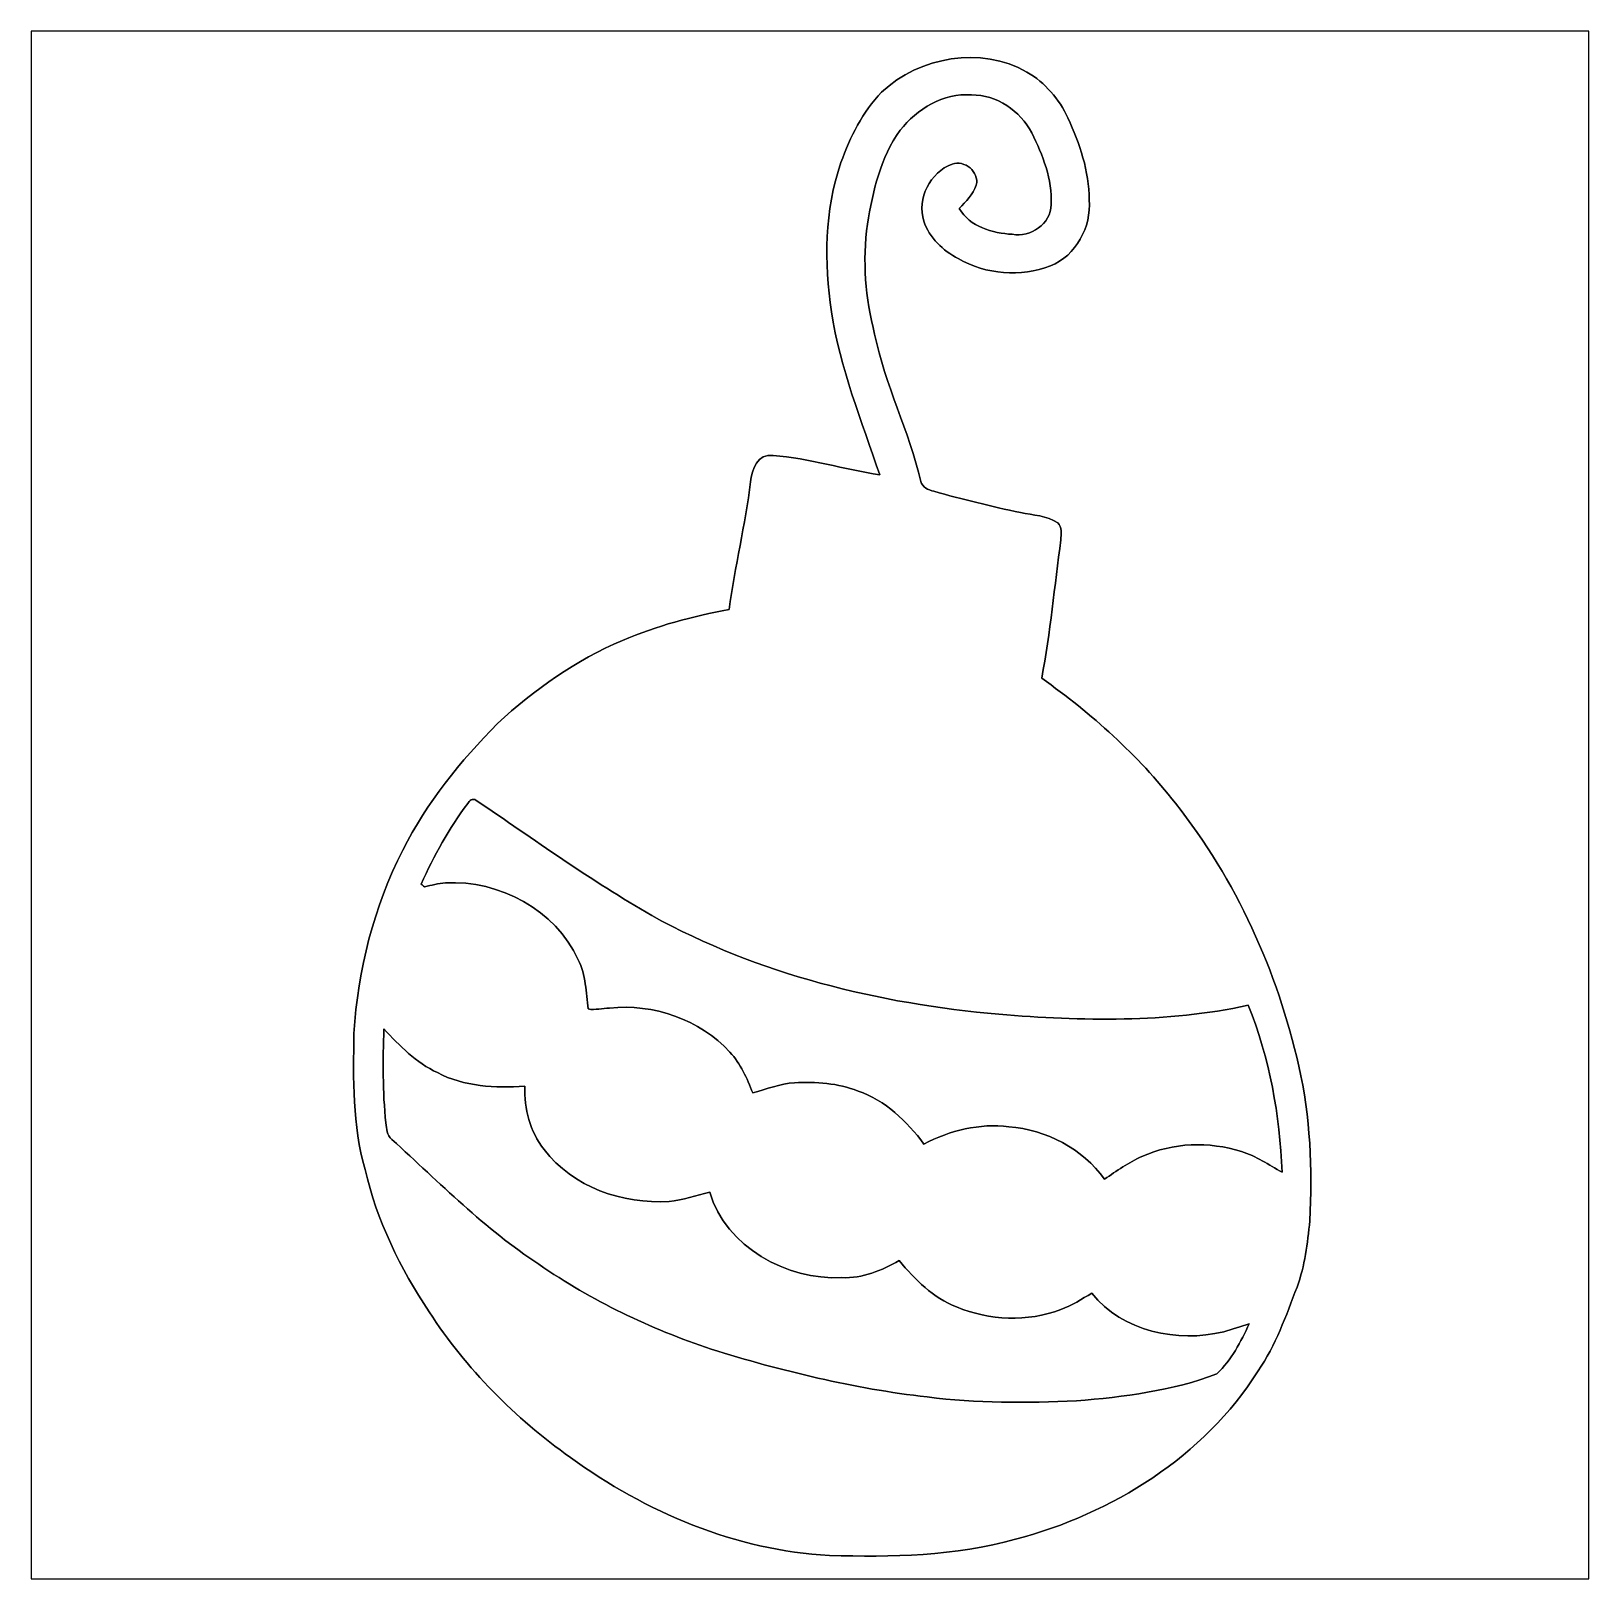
# Model space of a CAD drawing. Header units: centimetres. Extents: x -16.8 to 16.8, y -16.7 to 16.7.
import ezdxf

# ---------------------------------------------------------------- set-up
doc = ezdxf.new("R2010")
doc.units = ezdxf.units.CM
doc.header["$MEASUREMENT"] = 0
doc.layers.add('Layer 1', color=7, linetype='Continuous')

msp = doc.modelspace()

# ---------------------------------------------------------------- linework, layer by layer
at = {"layer": 'Layer 1', "color": 7}
for points, knots in [([(-16.77458, 16.66875), (-16.77458, 16.66875), (16.77458, 16.66875), (16.77458, 16.66875), (16.77458, 16.66875), (16.77458, 16.66875), (16.77458, -16.66875), (16.77458, -16.66875), (16.77458, -16.66875), (16.77458, -16.66875), (-16.77458, -16.66875), (-16.77458, -16.66875), (-16.77458, -16.66875), (-16.77458, -16.66875), (-16.77458, 16.66875), (-16.77458, 16.66875), (-16.77458, 16.66875), (-16.77458, 16.66875), (-16.77458, 16.66875), (-16.77458, 16.66875)], [0, 0, 0, 0, 0.16666667, 0.16666667, 0.16666667, 0.16666667, 0.33333333, 0.33333333, 0.33333333, 0.33333333, 0.5, 0.5, 0.5, 0.5, 0.66666667, 0.66666667, 0.66666667, 0.66666667, 1, 1, 1, 1]), ([(1.54234, 15.35571), (1.12995, 14.93097), (0.86289, 14.38875), (0.6664, 13.83594), (0.6664, 13.83594), (0.31009, 12.80795), (0.30515, 11.69106), (0.46496, 10.62496), (0.46496, 10.62496), (0.64064, 9.40964), (1.11584, 8.26911), (1.50178, 7.112), (1.50178, 7.112), (0.73343, 7.22842), (-0.01623, 7.46936), (-0.79304, 7.52651), (-0.79304, 7.52651), (-1.12642, 7.58931), (-1.25765, 7.21995), (-1.27917, 6.96277), (-1.27917, 6.96277), (-1.39241, 6.0385), (-1.62031, 5.13327), (-1.74131, 4.2104), (-1.74131, 4.2104), (-2.52589, 4.06435), (-3.30376, 3.8608), (-4.03825, 3.54401), (-4.03825, 3.54401), (-5.03767, 3.12279), (-5.93654, 2.49026), (-6.72783, 1.75366), (-6.72783, 1.75366), (-7.5311, 0.94827), (-8.25253, 0.04904), (-8.76794, -0.96943), (-8.76794, -0.96943), (-9.39236, -2.19357), (-9.74125, -3.55036), (-9.82133, -4.92054), (-9.82133, -4.92054), (-9.83862, -5.89844), (-9.85555, -6.89928), (-9.58215, -7.84789), (-9.58215, -7.84789), (-9.33027, -8.95103), (-8.82474, -9.97973), (-8.20067, -10.91741), (-8.20067, -10.91741), (-7.40445, -12.1472), (-6.35494, -13.20624), (-5.16184, -14.05255), (-5.16184, -14.05255), (-3.53589, -15.23012), (-1.60655, -16.06374), (0.41663, -16.16393), (0.41663, -16.16393), (1.75824, -16.20555), (3.1242, -16.17627), (4.4263, -15.81714), (4.4263, -15.81714), (6.51334, -15.26575), (8.48113, -14.03703), (9.65165, -12.19165), (9.65165, -12.19165), (10.027, -11.63743), (10.2556, -11.00455), (10.48914, -10.3826), (10.48914, -10.3826), (10.65706, -9.92681), (10.71951, -9.43998), (10.7636, -8.95914), (10.7636, -8.95914), (10.82181, -7.84401), (10.77912, -6.7183), (10.52971, -5.62681), (10.52971, -5.62681), (10.06263, -3.57822), (9.18104, -1.61043), (7.86977, 0.03881), (7.86977, 0.03881), (7.06155, 1.08232), (6.06354, 1.96674), (4.9911, 2.73085), (4.9911, 2.73085), (5.17984, 3.71616), (5.2645, 4.71664), (5.40385, 5.70936), (5.40385, 5.70936), (5.40597, 5.83318), (5.43701, 5.98558), (5.33682, 6.07766), (5.33682, 6.07766), (5.0994, 6.23782), (4.80413, 6.2417), (4.53355, 6.29991), (4.53355, 6.29991), (3.9049, 6.42796), (3.2826, 6.58777), (2.66418, 6.75711), (2.66418, 6.75711), (2.55094, 6.78991), (2.41406, 6.83824), (2.38936, 6.97018), (2.38936, 6.97018), (2.1336, 8.05145), (1.61749, 9.05228), (1.39206, 10.14201), (1.39206, 10.14201), (1.19768, 10.91424), (1.12183, 11.72175), (1.24001, 12.51267), (1.24001, 12.51267), (1.34761, 13.21717), (1.52083, 13.94319), (1.94063, 14.53303), (1.94063, 14.53303), (2.30717, 14.98917), (2.86738, 15.35112), (3.47557, 15.29433), (3.47557, 15.29433), (4.02519, 15.30456), (4.52614, 14.95319), (4.77449, 14.47518), (4.77449, 14.47518), (5.01721, 14.00034), (5.21829, 13.47399), (5.19501, 12.93319), (5.19501, 12.93319), (5.19112, 12.51021), (4.74945, 12.22516), (4.3561, 12.29219), (4.3561, 12.29219), (3.93524, 12.31935), (3.43923, 12.45482), (3.21557, 12.84711), (3.21557, 12.84711), (3.35174, 13.00409), (3.51861, 13.14873), (3.58211, 13.35334), (3.58211, 13.35334), (3.64807, 13.64192), (3.32987, 13.89733), (3.05858, 13.80702), (3.05858, 13.80702), (2.58974, 13.62639), (2.29799, 13.06724), (2.45251, 12.579), (2.45251, 12.579), (2.5654, 12.21493), (2.86702, 11.94435), (3.1944, 11.76831), (3.1944, 11.76831), (3.78954, 11.42647), (4.53849, 11.36333), (5.17948, 11.61168), (5.17948, 11.61168), (5.7337, 11.83358), (6.0579, 12.45306), (6.01592, 13.03549), (6.01592, 13.03549), (6.01098, 13.65109), (5.81096, 14.24552), (5.55378, 14.79832), (5.55378, 14.79832), (5.36822, 15.20649), (5.05989, 15.55856), (4.67325, 15.78681), (4.67325, 15.78681), (3.68018, 16.35266), (2.36432, 16.11983), (1.54234, 15.35571)], [0, 0, 0, 0, 0.02272727, 0.02272727, 0.02272727, 0.02272727, 0.04545455, 0.04545455, 0.04545455, 0.04545455, 0.06818182, 0.06818182, 0.06818182, 0.06818182, 0.09090909, 0.09090909, 0.09090909, 0.09090909, 0.11363636, 0.11363636, 0.11363636, 0.11363636, 0.13636364, 0.13636364, 0.13636364, 0.13636364, 0.15909091, 0.15909091, 0.15909091, 0.15909091, 0.18181818, 0.18181818, 0.18181818, 0.18181818, 0.20454545, 0.20454545, 0.20454545, 0.20454545, 0.22727273, 0.22727273, 0.22727273, 0.22727273, 0.25, 0.25, 0.25, 0.25, 0.27272727, 0.27272727, 0.27272727, 0.27272727, 0.29545455, 0.29545455, 0.29545455, 0.29545455, 0.31818182, 0.31818182, 0.31818182, 0.31818182, 0.34090909, 0.34090909, 0.34090909, 0.34090909, 0.36363636, 0.36363636, 0.36363636, 0.36363636, 0.38636364, 0.38636364, 0.38636364, 0.38636364, 0.40909091, 0.40909091, 0.40909091, 0.40909091, 0.43181818, 0.43181818, 0.43181818, 0.43181818, 0.45454545, 0.45454545, 0.45454545, 0.45454545, 0.47727273, 0.47727273, 0.47727273, 0.47727273, 0.5, 0.5, 0.5, 0.5, 0.52272727, 0.52272727, 0.52272727, 0.52272727, 0.54545455, 0.54545455, 0.54545455, 0.54545455, 0.56818182, 0.56818182, 0.56818182, 0.56818182, 0.59090909, 0.59090909, 0.59090909, 0.59090909, 0.61363636, 0.61363636, 0.61363636, 0.61363636, 0.63636364, 0.63636364, 0.63636364, 0.63636364, 0.65909091, 0.65909091, 0.65909091, 0.65909091, 0.68181818, 0.68181818, 0.68181818, 0.68181818, 0.70454545, 0.70454545, 0.70454545, 0.70454545, 0.72727273, 0.72727273, 0.72727273, 0.72727273, 0.75, 0.75, 0.75, 0.75, 0.77272727, 0.77272727, 0.77272727, 0.77272727, 0.79545455, 0.79545455, 0.79545455, 0.79545455, 0.81818182, 0.81818182, 0.81818182, 0.81818182, 0.84090909, 0.84090909, 0.84090909, 0.84090909, 0.86363636, 0.86363636, 0.86363636, 0.86363636, 0.88636364, 0.88636364, 0.88636364, 0.88636364, 0.90909091, 0.90909091, 0.90909091, 0.90909091, 0.93181818, 0.93181818, 0.93181818, 0.93181818, 0.95454545, 0.95454545, 0.95454545, 0.95454545, 1, 1, 1, 1]), ([(-7.37164, 0.03281), (-7.34272, 0.09878), (-7.26334, 0.14923), (-7.19667, 0.10478), (-7.19667, 0.10478), (-5.94466, -0.74154), (-4.71629, -1.62807), (-3.40536, -2.38266), (-3.40536, -2.38266), (-1.11619, -3.64843), (1.47567, -4.28061), (4.06859, -4.50744), (4.06859, -4.50744), (5.85611, -4.65173), (7.67715, -4.69759), (9.43963, -4.31377), (9.43963, -4.31377), (9.90282, -5.45394), (10.11731, -6.68302), (10.16811, -7.90893), (10.16811, -7.90893), (9.87954, -7.75617), (9.61178, -7.55579), (9.29393, -7.46513), (9.29393, -7.46513), (8.59684, -7.24359), (7.8172, -7.26687), (7.14939, -7.57237), (7.14939, -7.57237), (6.86012, -7.69655), (6.60435, -7.88211), (6.34577, -8.0585), (6.34577, -8.0585), (5.86246, -7.40622), (5.09411, -6.98818), (4.28519, -6.93279), (4.28519, -6.93279), (3.65231, -6.84883), (3.01449, -7.01111), (2.45463, -7.30215), (2.45463, -7.30215), (2.08739, -6.81355), (1.62525, -6.36235), (1.03505, -6.16091), (1.03505, -6.16091), (0.60219, -5.99158), (0.12559, -5.95771), (-0.33479, -5.98311), (-0.33479, -5.98311), (-0.64629, -5.99934), (-0.93557, -6.12528), (-1.23472, -6.20042), (-1.23472, -6.20042), (-1.35502, -5.88716), (-1.49613, -5.57354), (-1.72508, -5.32377), (-1.72508, -5.32377), (-2.37102, -4.61645), (-3.37291, -4.27214), (-4.31906, -4.3748), (-4.31906, -4.3748), (-4.47075, -4.37586), (-4.62456, -4.42383), (-4.77591, -4.39385), (-4.77591, -4.39385), (-4.82741, -4.0386), (-4.82247, -3.66042), (-4.99181, -3.3341), (-4.99181, -3.3341), (-5.47899, -2.25743), (-6.69043, -1.61502), (-7.84966, -1.67746), (-7.84966, -1.67746), (-8.00453, -1.68346), (-8.15375, -1.72896), (-8.30333, -1.76565), (-8.30333, -1.76565), (-8.32697, -1.74554), (-8.35025, -1.72544), (-8.37353, -1.70568), (-8.37353, -1.70568), (-8.1026, -1.09326), (-7.77064, -0.50553), (-7.37164, 0.03281)], [0, 0, 0, 0, 0.04545455, 0.04545455, 0.04545455, 0.04545455, 0.09090909, 0.09090909, 0.09090909, 0.09090909, 0.13636364, 0.13636364, 0.13636364, 0.13636364, 0.18181818, 0.18181818, 0.18181818, 0.18181818, 0.22727273, 0.22727273, 0.22727273, 0.22727273, 0.27272727, 0.27272727, 0.27272727, 0.27272727, 0.31818182, 0.31818182, 0.31818182, 0.31818182, 0.36363636, 0.36363636, 0.36363636, 0.36363636, 0.40909091, 0.40909091, 0.40909091, 0.40909091, 0.45454545, 0.45454545, 0.45454545, 0.45454545, 0.5, 0.5, 0.5, 0.5, 0.54545455, 0.54545455, 0.54545455, 0.54545455, 0.59090909, 0.59090909, 0.59090909, 0.59090909, 0.63636364, 0.63636364, 0.63636364, 0.63636364, 0.68181818, 0.68181818, 0.68181818, 0.68181818, 0.72727273, 0.72727273, 0.72727273, 0.72727273, 0.77272727, 0.77272727, 0.77272727, 0.77272727, 0.81818182, 0.81818182, 0.81818182, 0.81818182, 0.86363636, 0.86363636, 0.86363636, 0.86363636, 0.90909091, 0.90909091, 0.90909091, 0.90909091, 1, 1, 1, 1]), ([(-9.17751, -4.82459), (-8.83638, -5.18583), (-8.48148, -5.55096), (-8.02464, -5.76545), (-8.02464, -5.76545), (-7.44996, -6.06778), (-6.77898, -6.09671), (-6.14363, -6.05966), (-6.14363, -6.05966), (-6.15244, -6.54226), (-6.03285, -7.03651), (-5.72805, -7.42068), (-5.72805, -7.42068), (-5.10469, -8.2363), (-4.03648, -8.60072), (-3.03495, -8.5411), (-3.03495, -8.5411), (-2.73685, -8.50547), (-2.44934, -8.41622), (-2.16041, -8.33931), (-2.16041, -8.33931), (-1.80234, -9.52641), (-0.508, -10.23726), (0.68792, -10.18011), (0.68792, -10.18011), (1.13065, -10.20198), (1.54552, -10.02418), (1.92299, -9.81287), (1.92299, -9.81287), (2.25778, -10.22562), (2.6543, -10.61614), (3.15807, -10.81193), (3.15807, -10.81193), (3.86433, -11.10403), (4.68383, -11.14037), (5.40244, -10.86908), (5.40244, -10.86908), (5.63986, -10.78159), (5.85258, -10.64119), (6.07095, -10.5156), (6.07095, -10.5156), (6.73488, -11.34674), (7.91104, -11.5884), (8.90976, -11.34604), (8.90976, -11.34604), (9.09426, -11.29277), (9.27735, -11.23209), (9.46009, -11.17212), (9.46009, -11.17212), (9.27876, -11.56018), (9.07697, -11.95634), (8.763, -12.25374), (8.763, -12.25374), (7.79851, -12.61886), (6.76099, -12.75221), (5.73758, -12.83441), (5.73758, -12.83441), (4.66619, -12.88168), (3.58775, -12.88486), (2.52201, -12.75151), (2.52201, -12.75151), (0.94086, -12.56841), (-0.61207, -12.19165), (-2.13113, -11.72245), (-2.13113, -11.72245), (-3.43923, -11.2776), (-4.69971, -10.68141), (-5.83741, -9.89401), (-5.83741, -9.89401), (-7.00017, -9.13095), (-7.98124, -8.13682), (-9.00395, -7.20408), (-9.00395, -7.20408), (-9.11225, -7.11764), (-9.12072, -6.97301), (-9.13694, -6.84671), (-9.13694, -6.84671), (-9.20468, -6.17467), (-9.20044, -5.49804), (-9.17751, -4.82459)], [0, 0, 0, 0, 0.04761905, 0.04761905, 0.04761905, 0.04761905, 0.0952381, 0.0952381, 0.0952381, 0.0952381, 0.14285714, 0.14285714, 0.14285714, 0.14285714, 0.19047619, 0.19047619, 0.19047619, 0.19047619, 0.23809524, 0.23809524, 0.23809524, 0.23809524, 0.28571429, 0.28571429, 0.28571429, 0.28571429, 0.33333333, 0.33333333, 0.33333333, 0.33333333, 0.38095238, 0.38095238, 0.38095238, 0.38095238, 0.42857143, 0.42857143, 0.42857143, 0.42857143, 0.47619048, 0.47619048, 0.47619048, 0.47619048, 0.52380952, 0.52380952, 0.52380952, 0.52380952, 0.57142857, 0.57142857, 0.57142857, 0.57142857, 0.61904762, 0.61904762, 0.61904762, 0.61904762, 0.66666667, 0.66666667, 0.66666667, 0.66666667, 0.71428571, 0.71428571, 0.71428571, 0.71428571, 0.76190476, 0.76190476, 0.76190476, 0.76190476, 0.80952381, 0.80952381, 0.80952381, 0.80952381, 0.85714286, 0.85714286, 0.85714286, 0.85714286, 0.9047619, 0.9047619, 0.9047619, 0.9047619, 1, 1, 1, 1])]:
    msp.add_open_spline(points, degree=3, knots=knots, dxfattribs=at)
at = {"layer": 'Layer 1', "color": 250}
for points, knots in [([(1.54234, 15.35571), (2.36432, 16.11983), (3.68018, 16.35266), (4.67325, 15.78681), (4.67325, 15.78681), (5.05989, 15.55856), (5.36822, 15.20649), (5.55378, 14.79832), (5.55378, 14.79832), (5.81096, 14.24552), (6.01098, 13.65109), (6.01592, 13.03549), (6.01592, 13.03549), (6.0579, 12.45306), (5.7337, 11.83358), (5.17948, 11.61168), (5.17948, 11.61168), (4.53849, 11.36333), (3.78954, 11.42647), (3.1944, 11.76831), (3.1944, 11.76831), (2.86702, 11.94435), (2.5654, 12.21493), (2.45251, 12.579), (2.45251, 12.579), (2.29799, 13.06724), (2.58974, 13.62639), (3.05858, 13.80702), (3.05858, 13.80702), (3.32987, 13.89733), (3.64807, 13.64192), (3.58211, 13.35334), (3.58211, 13.35334), (3.51861, 13.14873), (3.35174, 13.00409), (3.21557, 12.84711), (3.21557, 12.84711), (3.43923, 12.45482), (3.93524, 12.31935), (4.3561, 12.29219), (4.3561, 12.29219), (4.74945, 12.22516), (5.19112, 12.51021), (5.19501, 12.93319), (5.19501, 12.93319), (5.21829, 13.47399), (5.01721, 14.00034), (4.77449, 14.47518), (4.77449, 14.47518), (4.52614, 14.95319), (4.02519, 15.30456), (3.47557, 15.29433), (3.47557, 15.29433), (2.86738, 15.35112), (2.30717, 14.98917), (1.94063, 14.53303), (1.94063, 14.53303), (1.52083, 13.94319), (1.34761, 13.21717), (1.24001, 12.51267), (1.24001, 12.51267), (1.12183, 11.72175), (1.19768, 10.91424), (1.39206, 10.14201), (1.39206, 10.14201), (1.61749, 9.05228), (2.1336, 8.05145), (2.38936, 6.97018), (2.38936, 6.97018), (2.41406, 6.83824), (2.55094, 6.78991), (2.66418, 6.75711), (2.66418, 6.75711), (3.2826, 6.58777), (3.9049, 6.42796), (4.53355, 6.29991), (4.53355, 6.29991), (4.80413, 6.2417), (5.0994, 6.23782), (5.33682, 6.07766), (5.33682, 6.07766), (5.43701, 5.98558), (5.40597, 5.83318), (5.40385, 5.70936), (5.40385, 5.70936), (5.2645, 4.71664), (5.17984, 3.71616), (4.9911, 2.73085), (4.9911, 2.73085), (6.06354, 1.96674), (7.06155, 1.08232), (7.86977, 0.03881), (7.86977, 0.03881), (9.18104, -1.61043), (10.06263, -3.57822), (10.52971, -5.62681), (10.52971, -5.62681), (10.77912, -6.7183), (10.82181, -7.84401), (10.7636, -8.95914), (10.7636, -8.95914), (10.71951, -9.43998), (10.65706, -9.92681), (10.48914, -10.3826), (10.48914, -10.3826), (10.2556, -11.00455), (10.027, -11.63743), (9.65165, -12.19165), (9.65165, -12.19165), (8.48113, -14.03703), (6.51334, -15.26575), (4.4263, -15.81714), (4.4263, -15.81714), (3.1242, -16.17627), (1.75824, -16.20555), (0.41663, -16.16393), (0.41663, -16.16393), (-1.60655, -16.06374), (-3.53589, -15.23012), (-5.16184, -14.05255), (-5.16184, -14.05255), (-6.35494, -13.20624), (-7.40445, -12.1472), (-8.20067, -10.91741), (-8.20067, -10.91741), (-8.82474, -9.97973), (-9.33027, -8.95103), (-9.58215, -7.84789), (-9.58215, -7.84789), (-9.85555, -6.89928), (-9.83862, -5.89844), (-9.82133, -4.92054), (-9.82133, -4.92054), (-9.74125, -3.55036), (-9.39236, -2.19357), (-8.76794, -0.96943), (-8.76794, -0.96943), (-8.25253, 0.04904), (-7.5311, 0.94827), (-6.72783, 1.75366), (-6.72783, 1.75366), (-5.93654, 2.49026), (-5.03767, 3.12279), (-4.03825, 3.54401), (-4.03825, 3.54401), (-3.30376, 3.8608), (-2.52589, 4.06435), (-1.74131, 4.2104), (-1.74131, 4.2104), (-1.62031, 5.13327), (-1.39241, 6.0385), (-1.27917, 6.96277), (-1.27917, 6.96277), (-1.25765, 7.21995), (-1.12642, 7.58931), (-0.79304, 7.52651), (-0.79304, 7.52651), (-0.01623, 7.46936), (0.73343, 7.22842), (1.50178, 7.112), (1.50178, 7.112), (1.11584, 8.26911), (0.64064, 9.40964), (0.46496, 10.62496), (0.46496, 10.62496), (0.30515, 11.69106), (0.31009, 12.80795), (0.6664, 13.83594), (0.6664, 13.83594), (0.86289, 14.38875), (1.12995, 14.93097), (1.54234, 15.35571), (1.54234, 15.35571), (1.54234, 15.35571), (1.54234, 15.35571), (1.54234, 15.35571)], [0, 0, 0, 0, 0.02222222, 0.02222222, 0.02222222, 0.02222222, 0.04444444, 0.04444444, 0.04444444, 0.04444444, 0.06666667, 0.06666667, 0.06666667, 0.06666667, 0.08888889, 0.08888889, 0.08888889, 0.08888889, 0.11111111, 0.11111111, 0.11111111, 0.11111111, 0.13333333, 0.13333333, 0.13333333, 0.13333333, 0.15555556, 0.15555556, 0.15555556, 0.15555556, 0.17777778, 0.17777778, 0.17777778, 0.17777778, 0.2, 0.2, 0.2, 0.2, 0.22222222, 0.22222222, 0.22222222, 0.22222222, 0.24444444, 0.24444444, 0.24444444, 0.24444444, 0.26666667, 0.26666667, 0.26666667, 0.26666667, 0.28888889, 0.28888889, 0.28888889, 0.28888889, 0.31111111, 0.31111111, 0.31111111, 0.31111111, 0.33333333, 0.33333333, 0.33333333, 0.33333333, 0.35555556, 0.35555556, 0.35555556, 0.35555556, 0.37777778, 0.37777778, 0.37777778, 0.37777778, 0.4, 0.4, 0.4, 0.4, 0.42222222, 0.42222222, 0.42222222, 0.42222222, 0.44444444, 0.44444444, 0.44444444, 0.44444444, 0.46666667, 0.46666667, 0.46666667, 0.46666667, 0.48888889, 0.48888889, 0.48888889, 0.48888889, 0.51111111, 0.51111111, 0.51111111, 0.51111111, 0.53333333, 0.53333333, 0.53333333, 0.53333333, 0.55555556, 0.55555556, 0.55555556, 0.55555556, 0.57777778, 0.57777778, 0.57777778, 0.57777778, 0.6, 0.6, 0.6, 0.6, 0.62222222, 0.62222222, 0.62222222, 0.62222222, 0.64444444, 0.64444444, 0.64444444, 0.64444444, 0.66666667, 0.66666667, 0.66666667, 0.66666667, 0.68888889, 0.68888889, 0.68888889, 0.68888889, 0.71111111, 0.71111111, 0.71111111, 0.71111111, 0.73333333, 0.73333333, 0.73333333, 0.73333333, 0.75555556, 0.75555556, 0.75555556, 0.75555556, 0.77777778, 0.77777778, 0.77777778, 0.77777778, 0.8, 0.8, 0.8, 0.8, 0.82222222, 0.82222222, 0.82222222, 0.82222222, 0.84444444, 0.84444444, 0.84444444, 0.84444444, 0.86666667, 0.86666667, 0.86666667, 0.86666667, 0.88888889, 0.88888889, 0.88888889, 0.88888889, 0.91111111, 0.91111111, 0.91111111, 0.91111111, 0.93333333, 0.93333333, 0.93333333, 0.93333333, 0.95555556, 0.95555556, 0.95555556, 0.95555556, 1, 1, 1, 1]), ([(-7.37164, 0.03281), (-7.77064, -0.50553), (-8.1026, -1.09326), (-8.37353, -1.70568), (-8.37353, -1.70568), (-8.35025, -1.72544), (-8.32697, -1.74554), (-8.30333, -1.76565), (-8.30333, -1.76565), (-8.15375, -1.72896), (-8.00453, -1.68346), (-7.84966, -1.67746), (-7.84966, -1.67746), (-6.69043, -1.61502), (-5.47899, -2.25743), (-4.99181, -3.3341), (-4.99181, -3.3341), (-4.82247, -3.66042), (-4.82741, -4.0386), (-4.77591, -4.39385), (-4.77591, -4.39385), (-4.62456, -4.42383), (-4.47075, -4.37586), (-4.31906, -4.3748), (-4.31906, -4.3748), (-3.37291, -4.27214), (-2.37102, -4.61645), (-1.72508, -5.32377), (-1.72508, -5.32377), (-1.49613, -5.57354), (-1.35502, -5.88716), (-1.23472, -6.20042), (-1.23472, -6.20042), (-0.93557, -6.12528), (-0.64629, -5.99934), (-0.33479, -5.98311), (-0.33479, -5.98311), (0.12559, -5.95771), (0.60219, -5.99158), (1.03505, -6.16091), (1.03505, -6.16091), (1.62525, -6.36235), (2.08739, -6.81355), (2.45463, -7.30215), (2.45463, -7.30215), (3.01449, -7.01111), (3.65231, -6.84883), (4.28519, -6.93279), (4.28519, -6.93279), (5.09411, -6.98818), (5.86246, -7.40622), (6.34577, -8.0585), (6.34577, -8.0585), (6.60435, -7.88211), (6.86012, -7.69655), (7.14939, -7.57237), (7.14939, -7.57237), (7.8172, -7.26687), (8.59684, -7.24359), (9.29393, -7.46513), (9.29393, -7.46513), (9.61178, -7.55579), (9.87954, -7.75617), (10.16811, -7.90893), (10.16811, -7.90893), (10.11731, -6.68302), (9.90282, -5.45394), (9.43963, -4.31377), (9.43963, -4.31377), (7.67715, -4.69759), (5.85611, -4.65173), (4.06859, -4.50744), (4.06859, -4.50744), (1.47567, -4.28061), (-1.11619, -3.64843), (-3.40536, -2.38266), (-3.40536, -2.38266), (-4.71629, -1.62807), (-5.94466, -0.74154), (-7.19667, 0.10478), (-7.19667, 0.10478), (-7.26334, 0.14923), (-7.34272, 0.09878), (-7.37164, 0.03281), (-7.37164, 0.03281), (-7.37164, 0.03281), (-7.37164, 0.03281), (-7.37164, 0.03281)], [0, 0, 0, 0, 0.04347826, 0.04347826, 0.04347826, 0.04347826, 0.08695652, 0.08695652, 0.08695652, 0.08695652, 0.13043478, 0.13043478, 0.13043478, 0.13043478, 0.17391304, 0.17391304, 0.17391304, 0.17391304, 0.2173913, 0.2173913, 0.2173913, 0.2173913, 0.26086957, 0.26086957, 0.26086957, 0.26086957, 0.30434783, 0.30434783, 0.30434783, 0.30434783, 0.34782609, 0.34782609, 0.34782609, 0.34782609, 0.39130435, 0.39130435, 0.39130435, 0.39130435, 0.43478261, 0.43478261, 0.43478261, 0.43478261, 0.47826087, 0.47826087, 0.47826087, 0.47826087, 0.52173913, 0.52173913, 0.52173913, 0.52173913, 0.56521739, 0.56521739, 0.56521739, 0.56521739, 0.60869565, 0.60869565, 0.60869565, 0.60869565, 0.65217391, 0.65217391, 0.65217391, 0.65217391, 0.69565217, 0.69565217, 0.69565217, 0.69565217, 0.73913043, 0.73913043, 0.73913043, 0.73913043, 0.7826087, 0.7826087, 0.7826087, 0.7826087, 0.82608696, 0.82608696, 0.82608696, 0.82608696, 0.86956522, 0.86956522, 0.86956522, 0.86956522, 0.91304348, 0.91304348, 0.91304348, 0.91304348, 1, 1, 1, 1]), ([(-9.17751, -4.82459), (-9.20044, -5.49804), (-9.20468, -6.17467), (-9.13694, -6.84671), (-9.13694, -6.84671), (-9.12072, -6.97301), (-9.11225, -7.11764), (-9.00395, -7.20408), (-9.00395, -7.20408), (-7.98124, -8.13682), (-7.00017, -9.13095), (-5.83741, -9.89401), (-5.83741, -9.89401), (-4.69971, -10.68141), (-3.43923, -11.2776), (-2.13113, -11.72245), (-2.13113, -11.72245), (-0.61207, -12.19165), (0.94086, -12.56841), (2.52201, -12.75151), (2.52201, -12.75151), (3.58775, -12.88486), (4.66619, -12.88168), (5.73758, -12.83441), (5.73758, -12.83441), (6.76099, -12.75221), (7.79851, -12.61886), (8.763, -12.25374), (8.763, -12.25374), (9.07697, -11.95634), (9.27876, -11.56018), (9.46009, -11.17212), (9.46009, -11.17212), (9.27735, -11.23209), (9.09426, -11.29277), (8.90976, -11.34604), (8.90976, -11.34604), (7.91104, -11.5884), (6.73488, -11.34674), (6.07095, -10.5156), (6.07095, -10.5156), (5.85258, -10.64119), (5.63986, -10.78159), (5.40244, -10.86908), (5.40244, -10.86908), (4.68383, -11.14037), (3.86433, -11.10403), (3.15807, -10.81193), (3.15807, -10.81193), (2.6543, -10.61614), (2.25778, -10.22562), (1.92299, -9.81287), (1.92299, -9.81287), (1.54552, -10.02418), (1.13065, -10.20198), (0.68792, -10.18011), (0.68792, -10.18011), (-0.508, -10.23726), (-1.80234, -9.52641), (-2.16041, -8.33931), (-2.16041, -8.33931), (-2.44934, -8.41622), (-2.73685, -8.50547), (-3.03495, -8.5411), (-3.03495, -8.5411), (-4.03648, -8.60072), (-5.10469, -8.2363), (-5.72805, -7.42068), (-5.72805, -7.42068), (-6.03285, -7.03651), (-6.15244, -6.54226), (-6.14363, -6.05966), (-6.14363, -6.05966), (-6.77898, -6.09671), (-7.44996, -6.06778), (-8.02464, -5.76545), (-8.02464, -5.76545), (-8.48148, -5.55096), (-8.83638, -5.18583), (-9.17751, -4.82459)], [0, 0, 0, 0, 0.04761905, 0.04761905, 0.04761905, 0.04761905, 0.0952381, 0.0952381, 0.0952381, 0.0952381, 0.14285714, 0.14285714, 0.14285714, 0.14285714, 0.19047619, 0.19047619, 0.19047619, 0.19047619, 0.23809524, 0.23809524, 0.23809524, 0.23809524, 0.28571429, 0.28571429, 0.28571429, 0.28571429, 0.33333333, 0.33333333, 0.33333333, 0.33333333, 0.38095238, 0.38095238, 0.38095238, 0.38095238, 0.42857143, 0.42857143, 0.42857143, 0.42857143, 0.47619048, 0.47619048, 0.47619048, 0.47619048, 0.52380952, 0.52380952, 0.52380952, 0.52380952, 0.57142857, 0.57142857, 0.57142857, 0.57142857, 0.61904762, 0.61904762, 0.61904762, 0.61904762, 0.66666667, 0.66666667, 0.66666667, 0.66666667, 0.71428571, 0.71428571, 0.71428571, 0.71428571, 0.76190476, 0.76190476, 0.76190476, 0.76190476, 0.80952381, 0.80952381, 0.80952381, 0.80952381, 0.85714286, 0.85714286, 0.85714286, 0.85714286, 0.9047619, 0.9047619, 0.9047619, 0.9047619, 1, 1, 1, 1])]:
    msp.add_open_spline(points, degree=3, knots=knots, dxfattribs=at)

doc.saveas('drawing.dxf')
